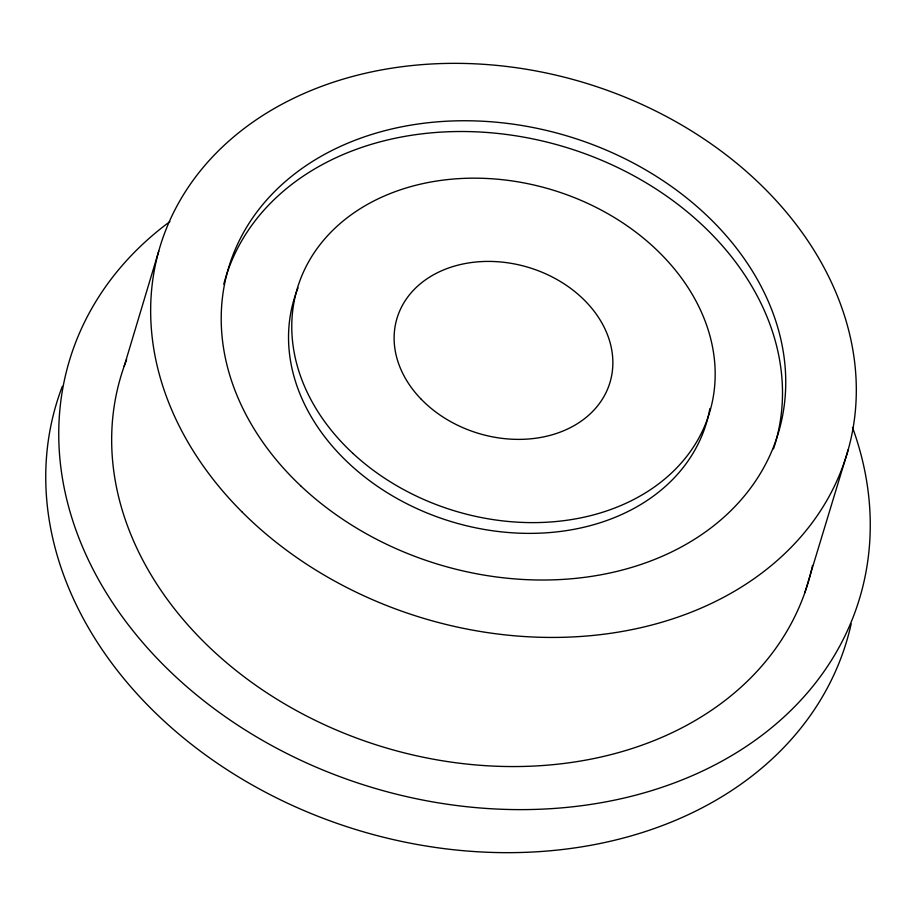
<?xml version="1.0" encoding="UTF-8"?>
<svg xmlns="http://www.w3.org/2000/svg" width="916" height="916" viewBox="0 0 916 916"><rect width="100%" height="100%" fill="white"/><g stroke="black" fill="none" stroke-linecap="round" stroke-linejoin="round"><path stroke-width="1.37" d="M124.164 366.285L158.754 251.087M804.832 592.744L848.216 449.699M851.17 623.888A412.578 321.539 16.8 0 1 358.912 830.48A412.578 321.539 16.8 0 1 62.334 386.312M852.498 427.429A412.578 321.539 16.8 0 1 647.841 791.779A412.578 321.539 16.8 0 1 139.221 638.418A412.578 321.539 16.8 0 1 169.884 221.615M812.503 565.47A358.763 279.598 16.8 0 1 384.422 747.399A358.763 279.598 16.8 0 1 126.626 359.645M223.79 284.155A287.017 223.676 16.8 0 1 564.13 146.789A287.017 223.676 16.8 0 1 773.493 448.84M709.854 408.547A215.26 167.754 16.8 0 1 453.935 522.395A215.26 167.754 16.8 0 1 298.032 287.91M300.643 485.766A287.017 223.676 16.8 0 0 774.89 443.344A287.017 223.676 16.8 0 0 434.917 122.057A287.017 223.676 16.8 0 0 300.643 485.766M242.271 512.17A358.763 279.598 16.8 0 0 839.503 474.843A358.763 279.598 16.8 0 0 428.677 64.154A358.763 279.598 16.8 0 0 242.271 512.17M353.015 453.489A215.26 167.754 16.8 0 0 707.679 418.326A215.26 167.754 16.8 0 0 449.745 179.364A215.26 167.754 16.8 0 0 353.015 453.489M421.314 399.33A111.214 86.677 16.8 0 0 607.09 390.285A111.214 86.677 16.8 0 0 482.045 261.564A111.214 86.677 16.8 0 0 421.314 399.33"/></g></svg>
